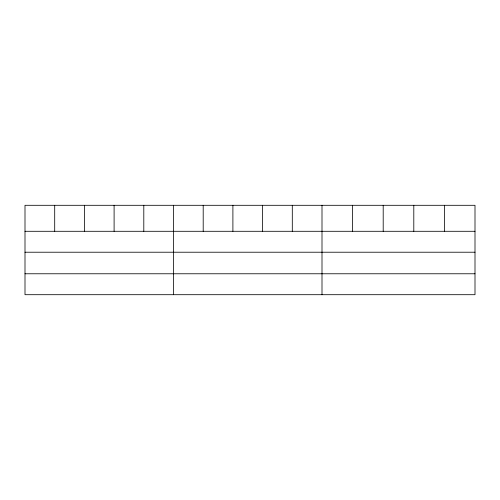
<?xml version="1.0" encoding="UTF-8"?>
<svg xmlns="http://www.w3.org/2000/svg" width="500" height="500" viewBox="0 0 500 500"><rect width="100%" height="100%" fill="white"/><g stroke="black" fill="none" stroke-linecap="round" stroke-linejoin="round"><path stroke-width="0.75" d="M475 252.219L475 205.3L25 205.3L25 294.7L475 294.7L475 252.219L25 252.219M25 231.294L475 231.294M25 273.775L475 273.775M444.4 205.3L444.4 231.294M413.8 205.3L413.8 231.294M383.2 205.3L383.2 231.294M352.6 205.3L352.6 231.294M322 205.3L322 294.7M292.3 205.3L292.3 231.294M262.6 205.3L262.6 231.294M232.9 205.3L232.9 231.294M203.2 205.3L203.2 231.294M173.5 205.3L173.5 294.7M143.8 205.3L143.8 231.294M114.1 205.3L114.1 231.294M84.4 205.3L84.4 231.294M54.7 205.3L54.7 231.294"/></g></svg>
